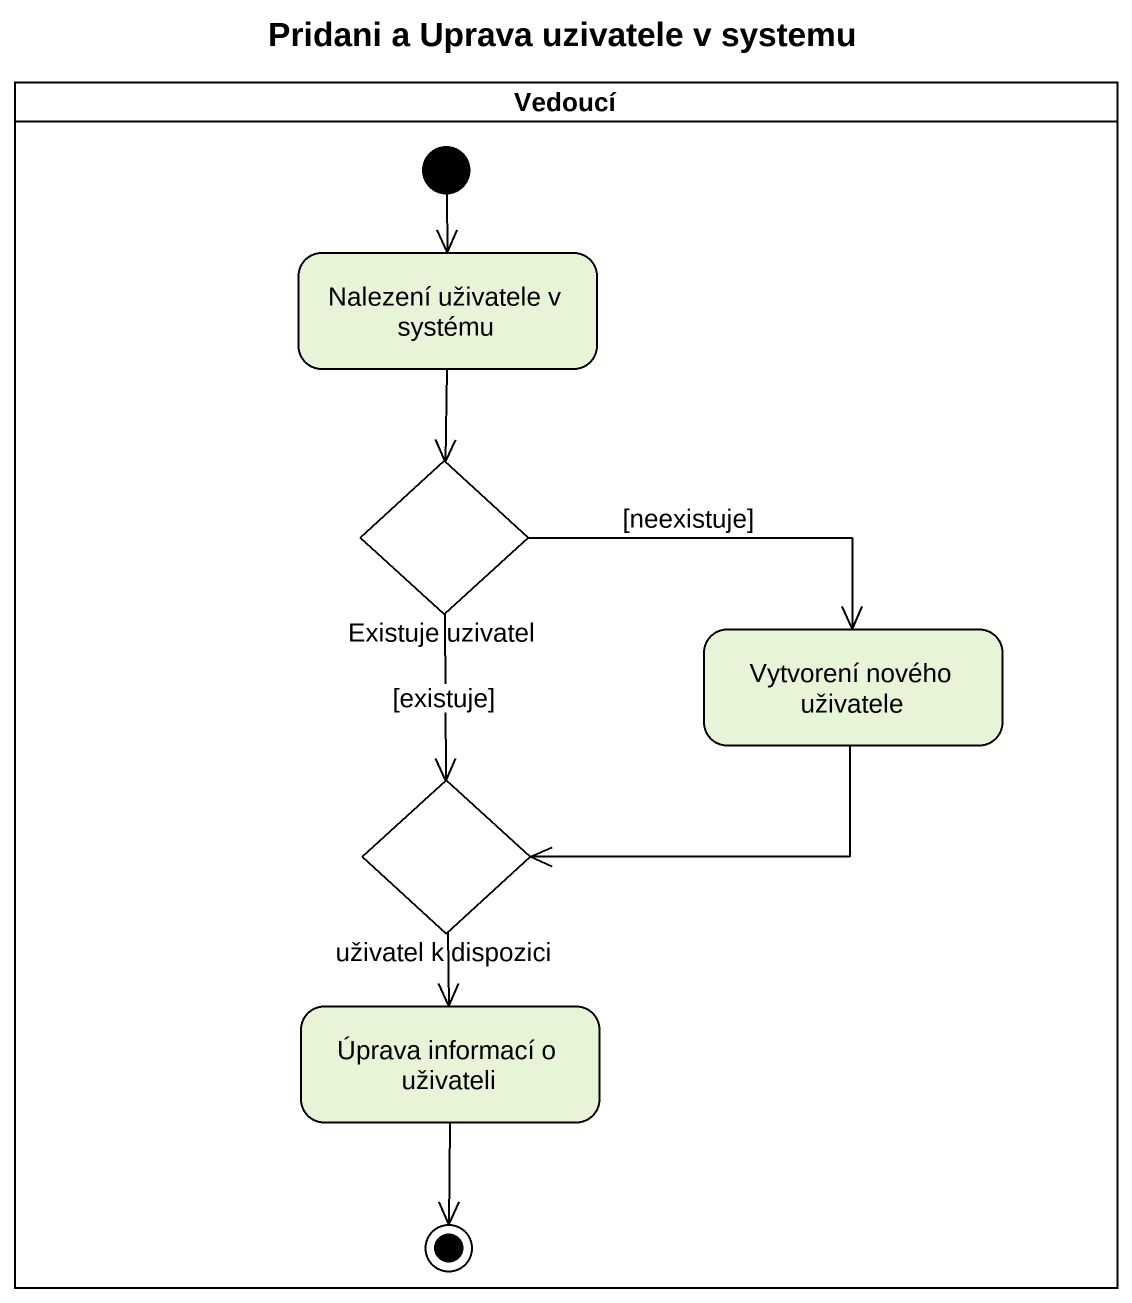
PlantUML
@startuml
title Pridani a Uprava uzivatele v systemu
hide empty description
state Vedoucí <<partition>> {
  state "Nalezení uživatele v systému" as Nalezení_uživatele_v_systému
  state "Existuje uzivatel" as Existuje_uzivatel <<choice>>
  state "Vytvorení nového uživatele" as Vytvorení_nového_uživatele
  state "uživatel k dispozici" as uživatel_k_dispozici <<choice>>
  state "Úprava informací o uživateli" as Úprava_informací_o_uživateli
  [*] --> Nalezení_uživatele_v_systému
  Úprava_informací_o_uživateli --> [*]
}
Nalezení_uživatele_v_systému --> Existuje_uzivatel
Existuje_uzivatel -right-> Vytvorení_nového_uživatele : [neexistuje]
Existuje_uzivatel --> uživatel_k_dispozici : [existuje]
Vytvorení_nového_uživatele -left-> uživatel_k_dispozici
uživatel_k_dispozici --> Úprava_informací_o_uživateli
@enduml
